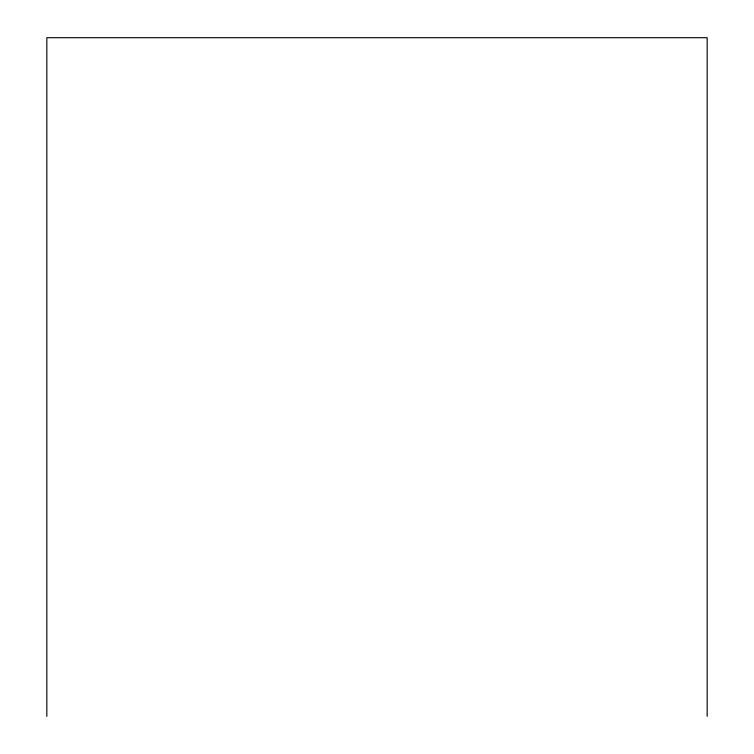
<?xml version="1.0" encoding="UTF-8"?>
<svg xmlns="http://www.w3.org/2000/svg" width="754" height="754" viewBox="0 0 754 754"><rect width="100%" height="100%" fill="white"/><g stroke="black" fill="none" stroke-linecap="round" stroke-linejoin="round"><path stroke-width="1.13" d="M707.167 716.3L707.167 37.7L46.833 37.7L46.833 716.3"/></g></svg>
